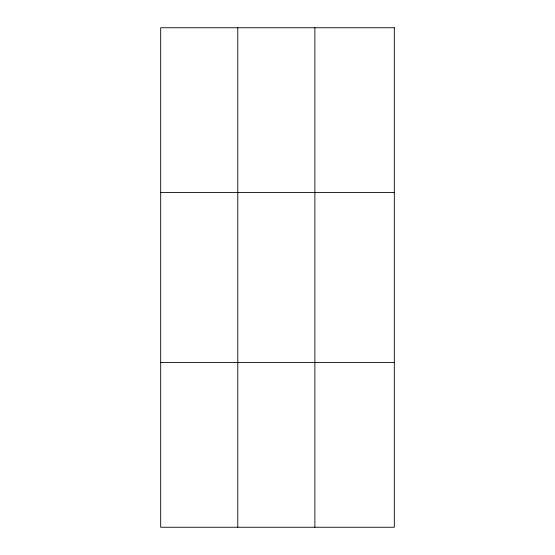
<?xml version="1.0" encoding="UTF-8"?>
<svg xmlns="http://www.w3.org/2000/svg" width="555" height="555" viewBox="0 0 555 555"><rect width="100%" height="100%" fill="white"/><g stroke="black" fill="none" stroke-linecap="round" stroke-linejoin="round"><path stroke-width="0.83" d="M237.783 27.75L237.783 527.25M314.879 27.75L314.879 527.25M160.686 192.585L394.314 192.585M160.686 362.415L394.314 362.415M394.314 27.75L394.314 527.25L160.686 527.25L160.686 27.75L394.314 27.75"/></g></svg>
